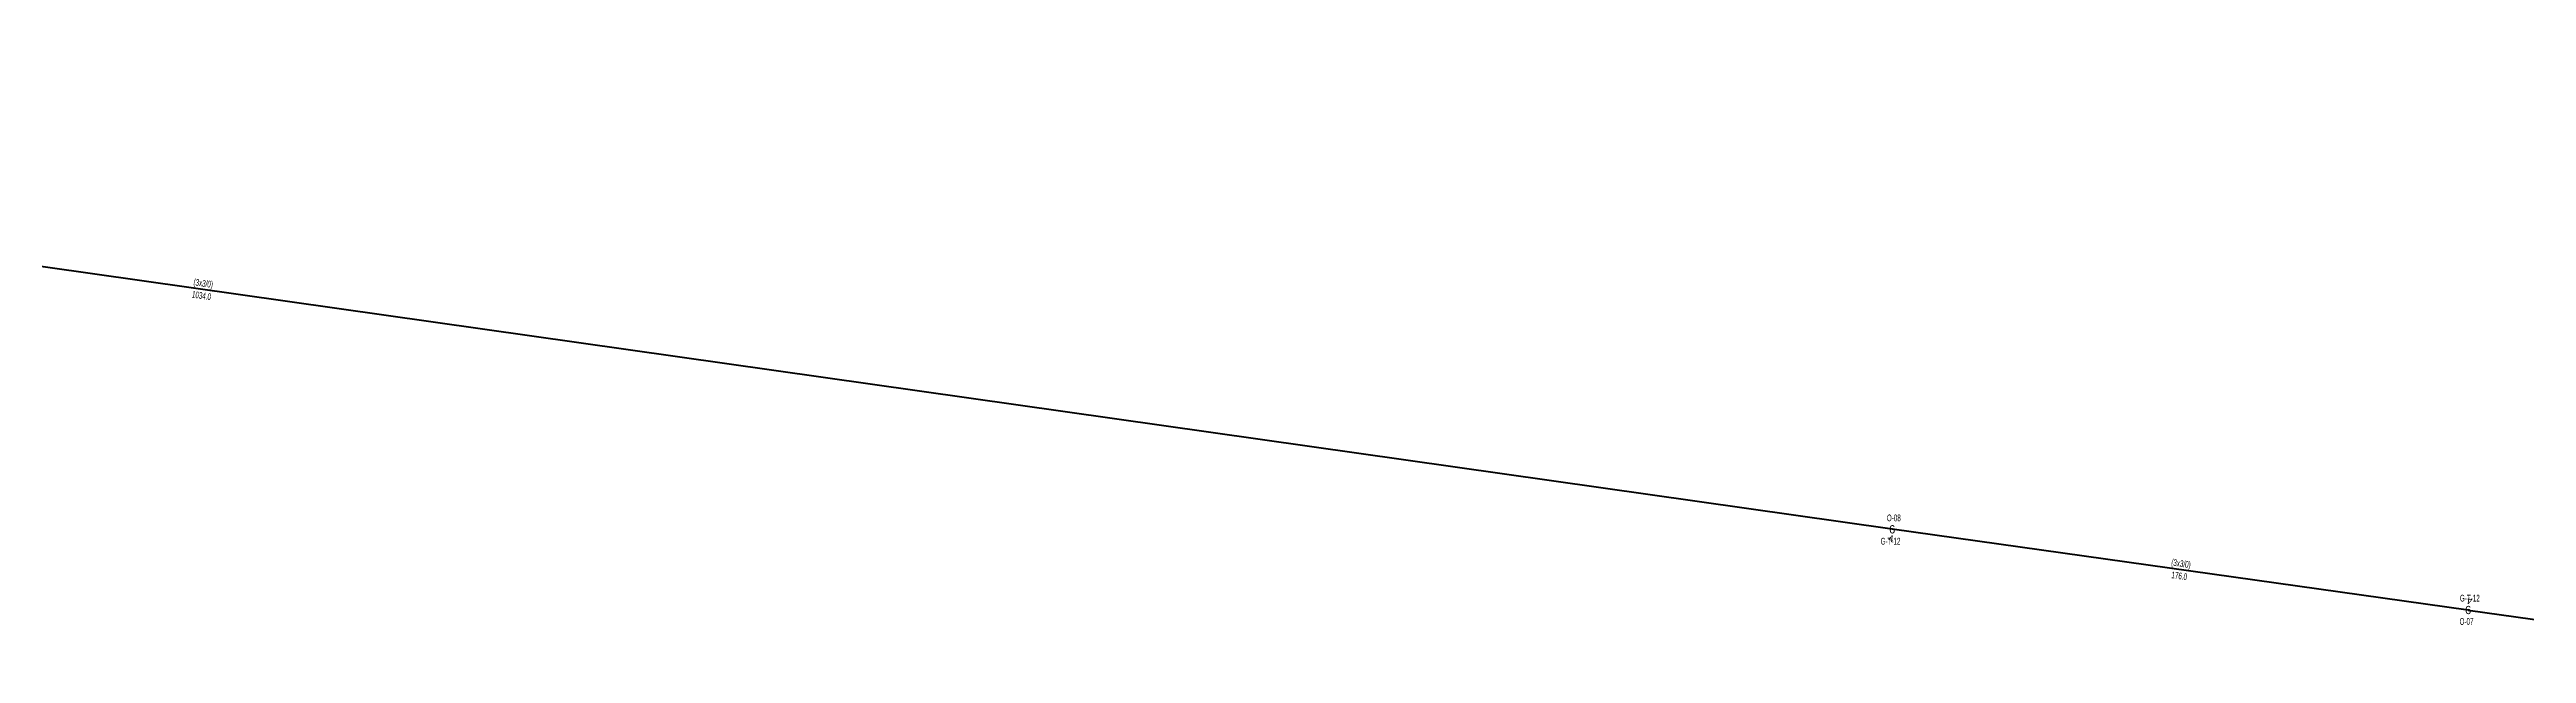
# Model space of a CAD drawing. Header units: millimetres. Extents: x 367507 to 373457, y 4068694 to 4074327.
# Drawn here: x 371975 to 372725, y 4071295 to 4071478 of the extents above; entities that cross this region are included whole.
import ezdxf
from ezdxf.enums import TextEntityAlignment as Align

# ---------------------------------------------------------------- set-up
doc = ezdxf.new("R2010")
doc.units = ezdxf.units.MM
doc.layers.add('DIREK_ENH_MEVCUT', color=6, linetype='Continuous', lineweight=25)
doc.layers.add('HAT_OG_HAVAI_MEVCUT', color=48, linetype='Continuous', lineweight=70)
doc.styles.add('Direk', font='B_CAD')
doc.styles.get("Standard").update_dxf_attribs({"font": 'Arial'})

msp = doc.modelspace()

# ---------------------------------------------------------------- linework, layer by layer
at = {"layer": 'HAT_OG_HAVAI_MEVCUT'}
for p, q in [((372532.63, 4071333.07), (371509.05, 4071478.46)), ((372707.06, 4071308.62), (372532.63, 4071333.07)), ((372707.06, 4071308.62), (372799.29, 4071295.45))]:
    msp.add_line(p, q, dxfattribs=at)

# ---------------------------------------------------------------- texts
at = {"layer": 'DIREK_ENH_MEVCUT', "linetype": 'ByBlock', "width": 0.53}
for s, p in [('O-08', (372533.119025, 4071336.535668)), ('G-T-12', (372532.122912, 4071329.476327)), ('G-T-12', (372707.568464, 4071312.213821)), ('O-07', (372706.569693, 4071305.154513))]:
    msp.add_text(s, height=2.05, dxfattribs=at).set_placement(p, align=Align.MIDDLE_CENTER)
at = {"layer": 'DIREK_ENH_MEVCUT', "linetype": 'ByBlock', "style": 'Direk'}
for p in [(372532.63, 4071333.07), (372707.06, 4071308.62)]:
    msp.add_text('6', height=2.5, dxfattribs=at).set_placement(p, align=Align.MIDDLE_CENTER)
at = {"layer": 'DIREK_ENH_MEVCUT', "color": 32, "linetype": 'ByBlock', "style": 'Direk'}
for rotation, p in [(351.968268, (372532.23878, 4071330.297466)), (171.947083, (372707.452245, 4071311.39239))]:
    msp.add_text('4', height=2, rotation=rotation, dxfattribs=at).set_placement(p, align=Align.MIDDLE_CENTER)
at = {"layer": 'HAT_OG_HAVAI_MEVCUT', "lineweight": 30, "width": 0.53}
for rotation, p in [(351.915747, (372020.959535, 4071406.606553, 185754.525)), (352.020789, (372619.962992, 4071321.686771, 186266.315))]:
    msp.add_text('(3x3/0)', height=2.05, rotation=rotation, dxfattribs=at).set_placement(p, align=Align.CENTER)
for s, rotation, p in [('1034.0', 351.915747, (372020.720465, 4071404.923447, 185754.525)), ('176.0', 352.020789, (372619.727008, 4071320.003229, 186266.315))]:
    msp.add_text(s, height=2.05, rotation=rotation, dxfattribs=at).set_placement(p, align=Align.TOP_CENTER)

doc.saveas('drawing.dxf')
